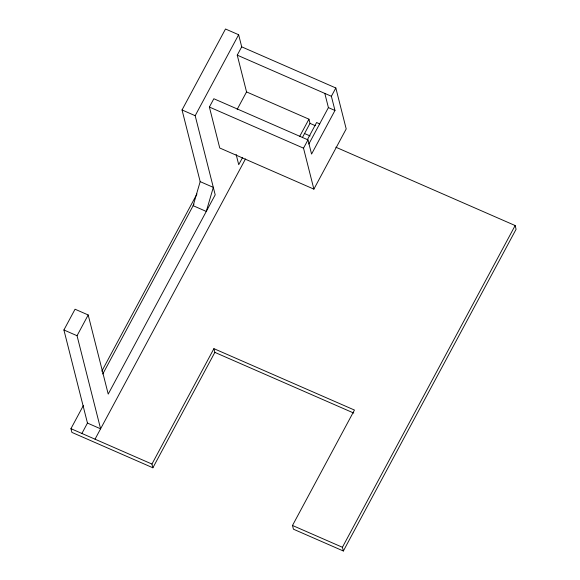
<?xml version="1.0" encoding="UTF-8"?>
<svg xmlns="http://www.w3.org/2000/svg" width="580" height="580" viewBox="0 0 580 580"><rect width="100%" height="100%" fill="white"/><g stroke="black" fill="none" stroke-linecap="round" stroke-linejoin="round"><path stroke-width="0.87" d="M200.18 181.634L193.147 205.69L206.284 211.432L213.317 187.376L200.18 181.634L182.04 109.953L225.504 29L238.641 34.742L241.7 46.842L237.242 55.144L246.551 91.915L237.184 109.352M81.896 433.456L87.464 423.074L63.909 329.976L75.052 309.22L88.189 314.962L108.213 394.096L215.202 194.822L195.177 115.696L238.641 34.742M87.464 423.074L100.601 428.816L77.046 335.719L88.189 314.962M335.834 87.972L346.202 128.934L313.882 189.131L219.748 148.001L209.38 107.039L213.839 98.738L307.973 139.867L311.569 154.062L334.972 110.468L331.383 96.273L335.834 87.972L241.7 46.842M335.842 147.197L515.149 225.54L516.091 229.267L343.353 551L293.437 529.192L292.494 525.466L354.46 410.06L213.911 348.652L214.854 352.372L152.888 467.784L71.891 432.397L70.948 428.671L83.375 405.522M101.812 371.185L196.968 193.952M102.783 373.998L193.995 204.109M242.585 157.506L238.728 164.691L236.14 154.454M95.026 439.19L245.478 158.971M299.577 136.612L308.944 119.175L246.551 91.915M302.339 137.634L310.003 123.366L308.944 119.175M307.284 139.874L316.6 122.525L319.79 123.917M313.882 189.131L303.521 148.168L307.973 139.867M308.828 144.057L328.403 107.604L324.814 93.402M152.888 467.784L151.946 464.058L213.911 348.652M343.353 551L342.41 547.274L515.149 225.54M237.242 55.144L331.383 96.273M328.403 107.604L334.972 110.468M310.003 123.366L315.368 125.708M304.297 133.415L310.104 135.952M209.38 107.039L303.521 148.168M182.04 109.953L195.177 115.696M214.854 352.372L353.749 413.061M63.909 329.976L77.046 335.719M70.948 428.671L151.946 464.058M292.494 525.466L342.41 547.274"/></g></svg>
